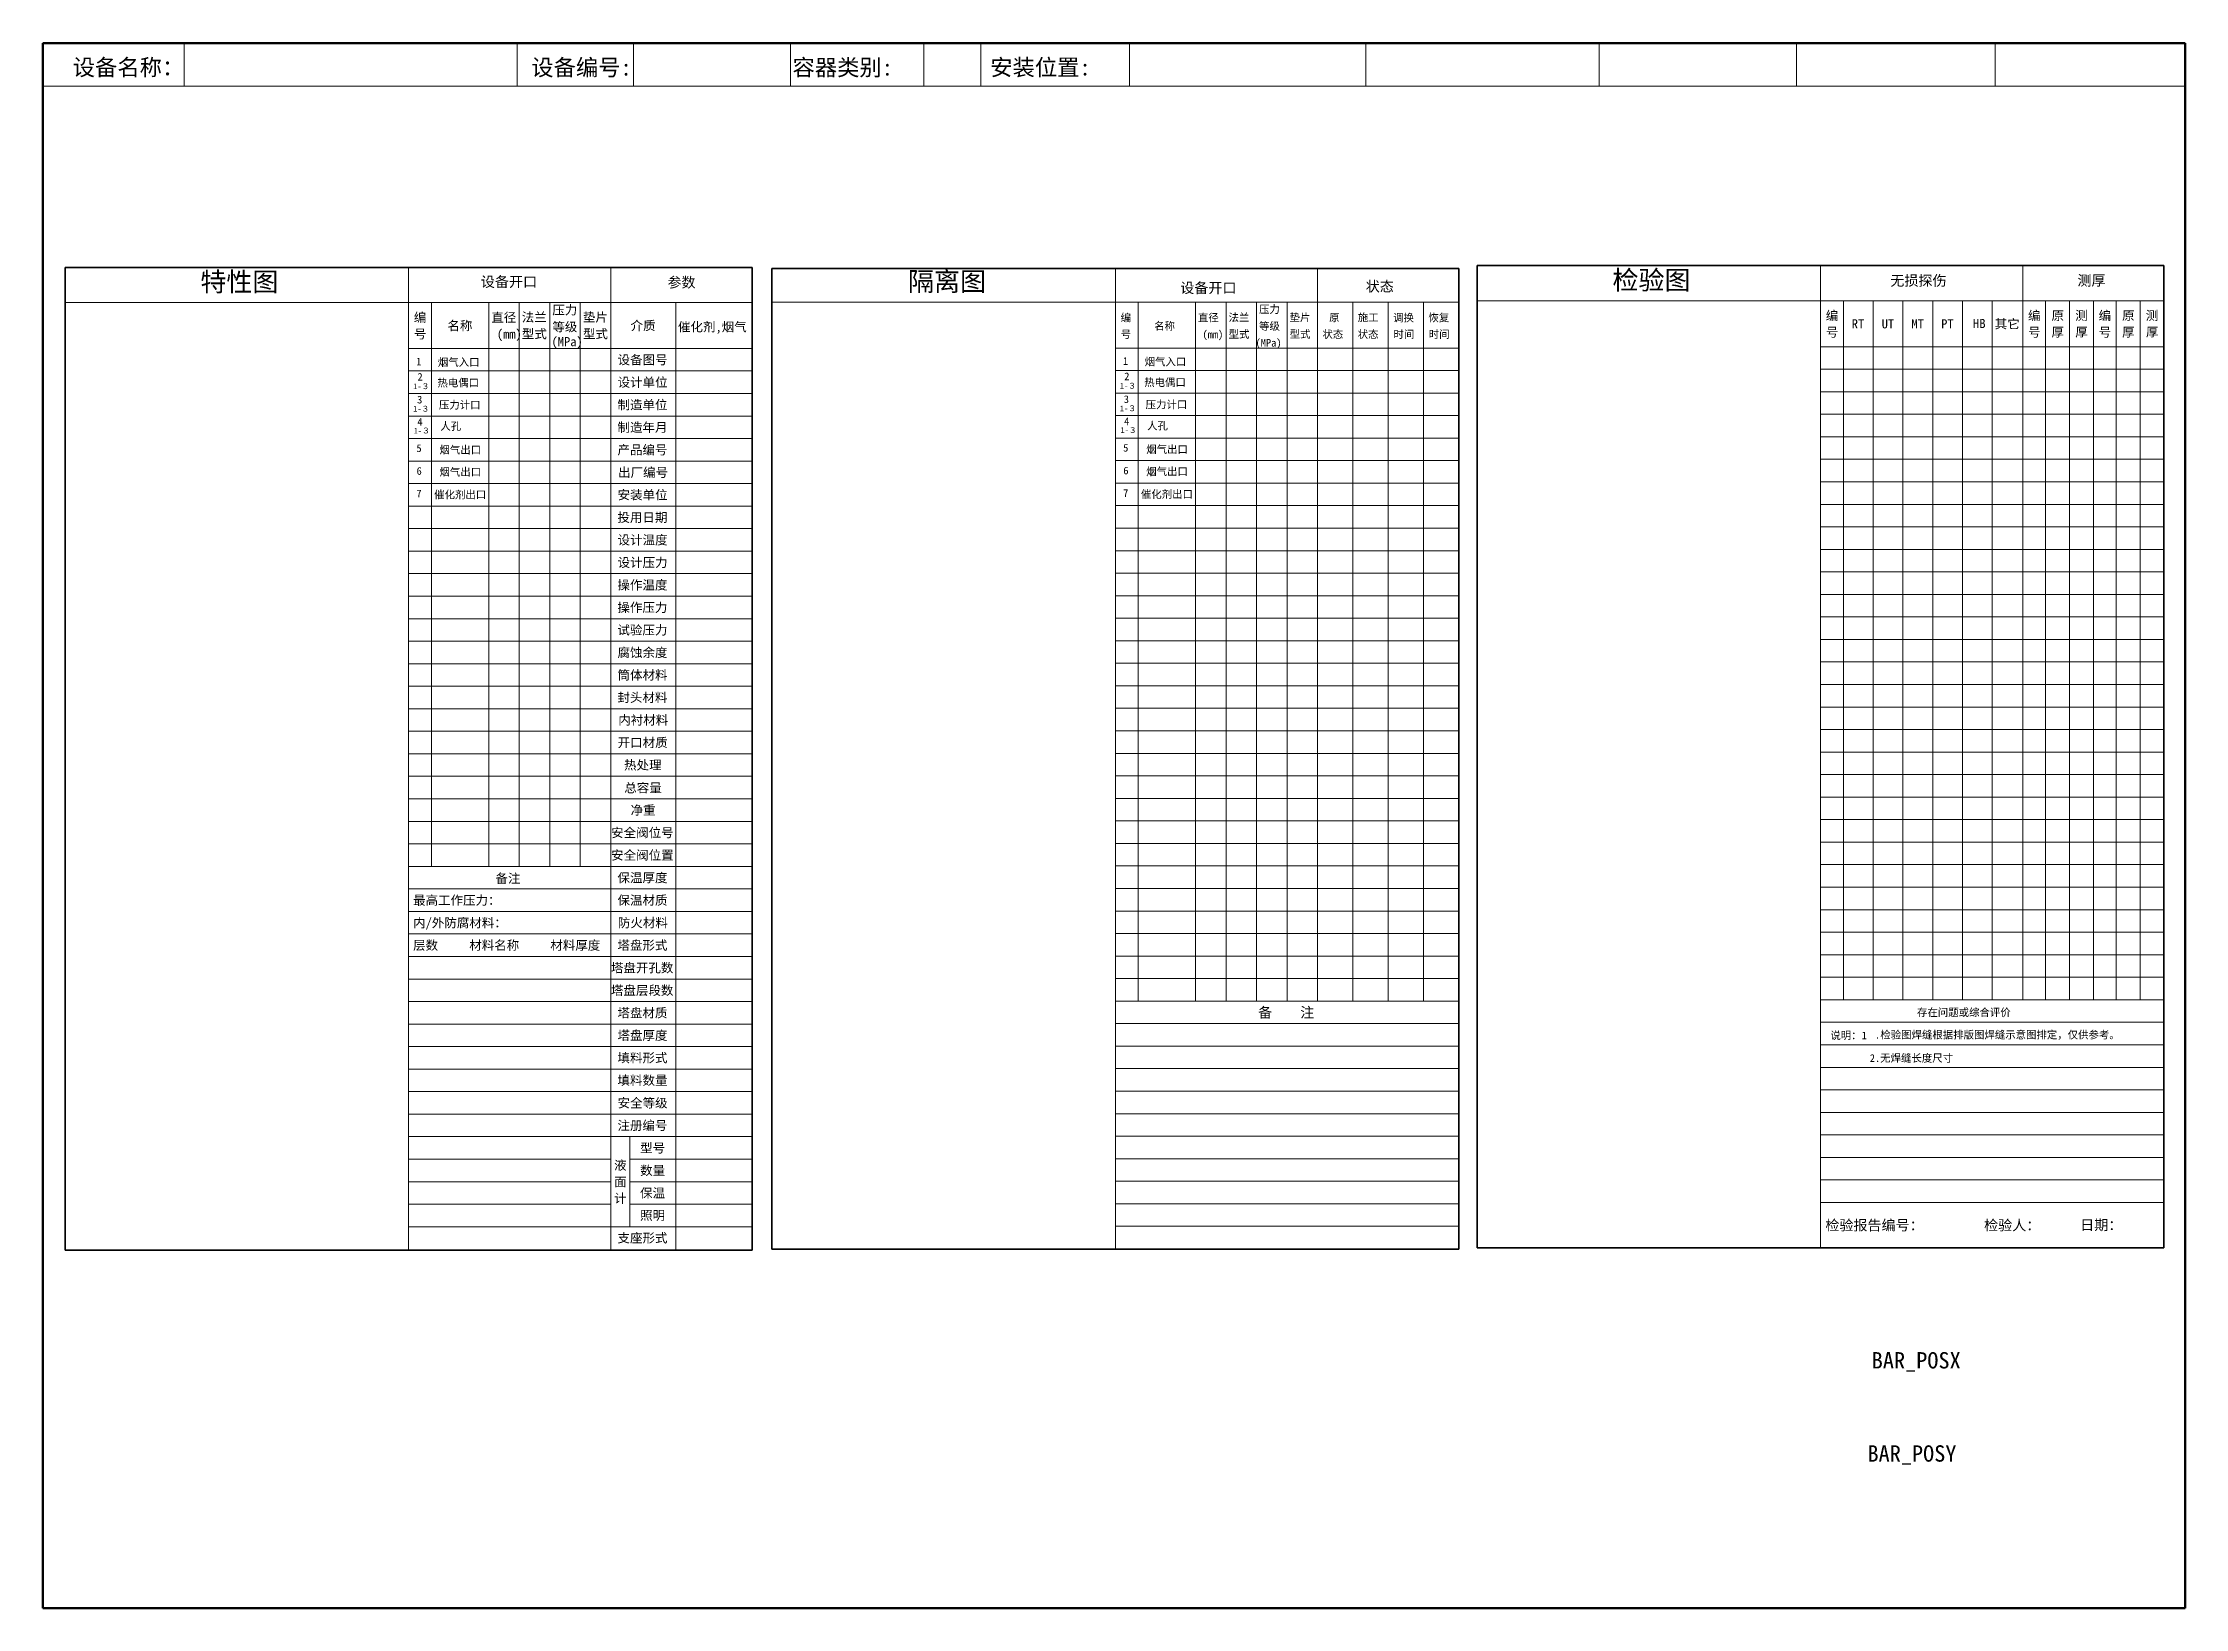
# Model space of a CAD drawing. Header units: millimetres. Extents: x 0 to 393, y 0 to 287.
import ezdxf

# ---------------------------------------------------------------- set-up
doc = ezdxf.new("R2010")
doc.units = ezdxf.units.MM
doc.layers.add('0标题栏', color=7, linetype='Continuous', true_color=0xfafafa)
for name, color, linetype, lineweight in [('文字层', 7, 'Continuous', 9), ('表格文字层', 7, 'Continuous', 15), ('表格粗实线层', 7, 'Continuous', 35), ('表格细实线层', 7, 'Continuous', 9)]:
    doc.layers.add(name, color=color, linetype=linetype, lineweight=lineweight)
doc.styles.add('宋体3', font='SimSun.ttf', dxfattribs={"height": 3})

msp = doc.modelspace()

# ---------------------------------------------------------------- linework, layer by layer
at = {"layer": '0标题栏', "lineweight": 50}
for p, q in [((0, 0), (0, 287)), ((0, 287), (393, 287)), ((393, 287), (393, 0)), ((393, 0), (0, 0))]:
    msp.add_line(p, q, dxfattribs=at)
at = {"layer": '表格粗实线层'}
for p, q in [((4.1, 245.88), (130.1, 245.88)), ((4.1, 65.66), (4.1, 245.88)), ((130.1, 245.88), (130.1, 65.66)), ((133.75, 245.68), (259.75, 245.68)), ((133.75, 65.86), (133.75, 245.68)), ((259.75, 245.68), (259.75, 65.86)), ((263.11, 246.21), (389.11, 246.21)), ((263.11, 66.1), (263.11, 246.21)), ((389.11, 246.21), (389.11, 66.1)), ((130.1, 65.66), (4.1, 65.66)), ((259.75, 65.86), (133.75, 65.86)), ((389.11, 66.1), (263.11, 66.1))]:
    msp.add_line(p, q, dxfattribs=at)
at = {"layer": '表格细实线层'}
for p, q in [((25.94, 287.06), (25.94, 279.12)), ((285.5, 286.98), (285.5, 279.09)), ((358.12, 286.97), (358.12, 279.08)), ((87.04, 286.81), (87.04, 279.11)), ((108.33, 286.79), (108.33, 279.12)), ((137.14, 286.8), (137.14, 279.1)), ((161.6, 286.79), (161.6, 279.12)), ((172.08, 286.8), (172.08, 279.1)), ((199.36, 286.79), (199.36, 279.1)), ((242.68, 286.86), (242.68, 279.06)), ((321.71, 286.87), (321.71, 279.08)), ((0.27, 279.1), (392.96, 279.1)), ((67.1, 65.82), (67.1, 245.88)), ((104.2, 65.82), (104.2, 245.88)), ((196.75, 65.9), (196.75, 245.68)), ((233.85, 111.33), (233.85, 245.68)), ((326.11, 66.14), (326.11, 246.21)), ((363.21, 111.57), (363.21, 246.21)), ((389.11, 239.74), (263.11, 239.74)), ((330.31, 111.57), (330.31, 239.74)), ((335.77, 111.57), (335.77, 239.74)), ((341.23, 111.57), (341.23, 239.74)), ((346.69, 111.57), (346.69, 239.74)), ((352.15, 111.57), (352.15, 239.74)), ((357.61, 111.57), (357.61, 239.74)), ((367.41, 111.57), (367.41, 239.74)), ((371.78, 111.57), (371.78, 239.74)), ((376.16, 111.57), (376.16, 239.74)), ((380.36, 111.57), (380.36, 239.74)), ((384.73, 111.57), (384.73, 239.74)), ((130.1, 239.42), (4.1, 239.42)), ((71.3, 136.03), (71.3, 239.42)), ((81.8, 136.03), (81.8, 239.42)), ((87.4, 136.03), (87.4, 239.42)), ((93, 136.03), (93, 239.42)), ((98.6, 136.03), (98.6, 239.42)), ((116.1, 65.82), (116.1, 239.42)), ((259.75, 239.5), (133.75, 239.5)), ((200.95, 111.33), (200.95, 239.5)), ((211.45, 111.33), (211.45, 239.5)), ((217.05, 111.33), (217.05, 239.5)), ((222.65, 111.33), (222.65, 239.5)), ((228.25, 111.33), (228.25, 239.5)), ((240.32, 111.33), (240.32, 239.5)), ((246.8, 111.33), (246.8, 239.5)), ((253.27, 111.33), (253.27, 239.5)), ((130.1, 231.02), (67.1, 231.02)), ((259.75, 231.1), (196.75, 231.1)), ((389.11, 231.34), (326.11, 231.34)), ((130.1, 226.89), (67.1, 226.89)), ((259.75, 226.97), (196.75, 226.97)), ((389.11, 227.21), (326.11, 227.21)), ((130.1, 222.76), (67.1, 222.76)), ((259.75, 222.84), (196.75, 222.84)), ((389.11, 223.08), (326.11, 223.08)), ((130.1, 218.63), (67.1, 218.63)), ((259.75, 218.71), (196.75, 218.71)), ((389.11, 218.95), (326.11, 218.95)), ((130.1, 214.5), (67.1, 214.5)), ((259.75, 214.58), (196.75, 214.58)), ((389.11, 214.82), (326.11, 214.82)), ((130.1, 210.37), (67.1, 210.37)), ((259.75, 210.45), (196.75, 210.45)), ((389.11, 210.69), (326.11, 210.69)), ((130.1, 206.24), (67.1, 206.24)), ((259.75, 206.32), (196.75, 206.32)), ((389.11, 206.56), (326.11, 206.56)), ((130.1, 202.11), (67.1, 202.11)), ((259.75, 202.19), (196.75, 202.19)), ((389.11, 202.43), (326.11, 202.43)), ((130.1, 197.98), (67.1, 197.98)), ((259.75, 198.06), (196.75, 198.06)), ((389.11, 198.3), (326.11, 198.3)), ((130.1, 193.85), (67.1, 193.85)), ((259.75, 193.93), (196.75, 193.93)), ((389.11, 194.17), (326.11, 194.17)), ((130.1, 189.72), (67.1, 189.72)), ((259.75, 189.8), (196.75, 189.8)), ((389.11, 190.04), (326.11, 190.04)), ((130.1, 185.59), (67.1, 185.59)), ((259.75, 185.67), (196.75, 185.67)), ((389.11, 185.91), (326.11, 185.91)), ((130.1, 181.46), (67.1, 181.46)), ((259.75, 181.54), (196.75, 181.54)), ((389.11, 181.78), (326.11, 181.78)), ((130.1, 177.33), (67.1, 177.33)), ((259.75, 177.41), (196.75, 177.41)), ((389.11, 177.65), (326.11, 177.65)), ((130.1, 173.2), (67.1, 173.2)), ((259.75, 173.28), (196.75, 173.28)), ((389.11, 173.52), (326.11, 173.52)), ((130.1, 169.07), (67.1, 169.07)), ((259.75, 169.15), (196.75, 169.15)), ((389.11, 169.39), (326.11, 169.39)), ((389.11, 165.26), (326.11, 165.26)), ((130.1, 164.94), (67.1, 164.94)), ((259.75, 165.02), (196.75, 165.02)), ((389.11, 161.13), (326.11, 161.13)), ((130.1, 160.81), (67.1, 160.81)), ((259.75, 160.89), (196.75, 160.89)), ((130.1, 156.68), (67.1, 156.68)), ((259.75, 156.76), (196.75, 156.76)), ((389.11, 157), (326.11, 157)), ((130.1, 152.55), (67.1, 152.55)), ((259.75, 152.63), (196.75, 152.63)), ((389.11, 152.87), (326.11, 152.87)), ((130.1, 148.42), (67.1, 148.42)), ((259.75, 148.5), (196.75, 148.5)), ((389.11, 148.74), (326.11, 148.74)), ((130.1, 144.29), (67.1, 144.29)), ((259.75, 144.37), (196.75, 144.37)), ((389.11, 144.61), (326.11, 144.61)), ((130.1, 140.16), (67.1, 140.16)), ((259.75, 140.24), (196.75, 140.24)), ((389.11, 140.48), (326.11, 140.48)), ((130.1, 136.03), (67.1, 136.03)), ((259.75, 136.11), (196.75, 136.11)), ((389.11, 136.35), (326.11, 136.35)), ((130.1, 131.9), (67.1, 131.9)), ((259.75, 131.98), (196.75, 131.98)), ((389.11, 132.22), (326.11, 132.22)), ((130.1, 127.77), (67.1, 127.77)), ((259.75, 127.85), (196.75, 127.85)), ((389.11, 128.09), (326.11, 128.09)), ((130.1, 123.64), (67.1, 123.64)), ((259.75, 123.72), (196.75, 123.72)), ((389.11, 123.96), (326.11, 123.96)), ((130.1, 119.51), (67.1, 119.51)), ((259.75, 119.59), (196.75, 119.59)), ((389.11, 119.83), (326.11, 119.83)), ((130.1, 115.38), (67.1, 115.38)), ((259.75, 115.46), (196.75, 115.46)), ((389.11, 115.7), (326.11, 115.7)), ((130.1, 111.25), (67.1, 111.25)), ((259.75, 111.33), (196.75, 111.33)), ((389.11, 111.57), (326.11, 111.57)), ((130.1, 107.12), (67.1, 107.12)), ((259.75, 107.2), (196.75, 107.2)), ((389.11, 107.44), (326.11, 107.44)), ((130.1, 102.99), (67.1, 102.99)), ((259.75, 103.07), (196.75, 103.07)), ((389.11, 103.31), (326.11, 103.31)), ((130.1, 98.86), (67.1, 98.86)), ((259.75, 98.94), (196.75, 98.94)), ((389.11, 99.18), (326.11, 99.18)), ((130.1, 94.73), (67.1, 94.73)), ((259.75, 94.81), (196.75, 94.81)), ((389.11, 95.05), (326.11, 95.05)), ((130.1, 90.6), (67.1, 90.6)), ((259.75, 90.68), (196.75, 90.68)), ((389.11, 90.92), (326.11, 90.92)), ((130.1, 86.47), (67.1, 86.47)), ((107.7, 69.95), (107.7, 86.47)), ((259.75, 86.55), (196.75, 86.55)), ((389.11, 86.79), (326.11, 86.79)), ((389.11, 82.66), (326.11, 82.66)), ((104.2, 82.34), (67.1, 82.34)), ((130.1, 82.34), (107.7, 82.34)), ((259.75, 82.42), (196.75, 82.42)), ((104.2, 78.21), (67.1, 78.21)), ((130.1, 78.21), (107.7, 78.21)), ((259.75, 78.29), (196.75, 78.29)), ((389.11, 78.53), (326.11, 78.53)), ((104.2, 74.08), (67.1, 74.08)), ((130.1, 74.08), (107.7, 74.08)), ((259.75, 74.16), (196.75, 74.16)), ((389.11, 74.4), (326.11, 74.4)), ((130.1, 69.95), (67.1, 69.95)), ((259.75, 70.03), (196.75, 70.03))]:
    msp.add_line(p, q, dxfattribs=at)

# ---------------------------------------------------------------- texts
at = {"flags": 3}
for tag, p, s in [('BAR_POSX', (335.5, 43.95), '393'), ('BAR_POSY', (334.72, 26.86), '0')]:
    msp.add_attdef(tag, p, s, height=3, dxfattribs=at)
at = {"layer": '文字层', "style": '宋体3'}
for s, p in [('设备名称：', (5.48, 281.08)), ('设备编号:', (89.6, 281.06)), ('容器类别:', (137.53, 281.06)), ('安装位置:', (173.8, 281.08))]:
    msp.add_text(s, height=3, dxfattribs=at).set_placement(p)
at = {"layer": '表格文字层', "style": '宋体3'}
for s, height, p in [('特性图', 3.5, (28.9, 241.49)), ('设备开口', 1.89, (80.35, 242.31)), ('参数', 1.89, (114.58, 242.2)), ('隔离图', 3.5, (158.72, 241.57)), ('检验图', 3.5, (287.94, 241.81)), ('无损探伤', 1.89, (338.92, 242.52)), ('测厚', 1.89, (373.24, 242.55)), ('设备开口', 1.89, (208.65, 241.18)), ('状态', 1.89, (242.68, 241.46)), ('编', 1.68, (68.06, 235.88)), ('名称', 1.68, (74.22, 234.36)), ('直径', 1.68, (82.26, 235.87)), ('法兰', 1.68, (87.86, 235.92)), ('压力', 1.68, (93.46, 237.24)), ('等级', 1.68, (93.47, 234.15)), ('垫片', 1.68, (99.07, 235.93)), ('介质', 1.68, (107.82, 234.37)), ('催化剂,烟气', 1.68, (116.52, 234.14)), ('编', 1.4, (197.71, 235.96)), ('名称', 1.4, (203.87, 234.44)), ('直径', 1.4, (211.9, 235.95)), ('法兰', 1.4, (217.51, 236)), ('压力', 1.4, (223.11, 237.5)), ('等级', 1.4, (223.11, 234.41)), ('垫片', 1.4, (228.71, 236.01)), ('原', 1.4, (235.97, 235.99)), ('施工', 1.4, (241.22, 235.99)), ('调换', 1.4, (247.7, 235.96)), ('恢复', 1.4, (254.17, 235.97)), ('编', 1.68, (327.07, 236.2)), ('RT', 1.68, (331.84, 234.7)), ('UT', 1.68, (337.33, 234.7)), ('MT', 1.68, (342.79, 234.7)), ('PT', 1.68, (348.24, 234.7)), ('H', 1.68, (354.06, 234.76)), ('B', 1.68, (355.25, 234.76)), ('其它', 1.68, (358.06, 234.69)), ('编', 1.68, (364.17, 236.2)), ('原', 1.68, (368.48, 236.21)), ('测', 1.68, (372.83, 236.23)), ('编', 1.68, (377.12, 236.2)), ('原', 1.68, (381.43, 236.21)), ('测', 1.68, (385.78, 236.23)), ('号', 1.68, (68.08, 232.84)), (' (mm)', 1.68, (82.14, 232.82)), ('型式', 1.68, (87.88, 232.85)), ('(MPa)', 1.68, (93.32, 231.43)), ('型式', 1.68, (99.08, 232.86)), ('号', 1.4, (197.73, 232.92)), (' (mm)', 1.4, (211.78, 232.9)), ('型式', 1.4, (217.53, 232.93)), ('(MPa)', 1.4, (222.47, 231.36)), ('型式', 1.4, (228.73, 232.94)), ('状态', 1.4, (234.74, 232.92)), ('状态', 1.4, (241.21, 232.92)), ('时间', 1.4, (247.77, 232.91)), ('时间', 1.4, (254.24, 232.92)), ('号', 1.68, (327.09, 233.16)), ('号', 1.68, (364.19, 233.16)), ('厚', 1.68, (368.48, 233.18)), ('厚', 1.68, (372.85, 233.2)), ('号', 1.68, (377.14, 233.16)), ('厚', 1.68, (381.43, 233.18)), ('厚', 1.68, (385.8, 233.2)), ('烟气入口', 1.4, (72.47, 227.8)), ('设备图号', 1.68, (105.44, 228.1)), ('烟气入口', 1.4, (202.12, 227.88)), ('热电偶口', 1.4, (72.39, 224.02)), ('设计单位', 1.68, (105.44, 223.98)), ('热电偶口', 1.4, (202.04, 224.1)), ('压力计口', 1.4, (72.66, 219.96)), ('制造单位', 1.68, (105.42, 219.85)), ('压力计口', 1.4, (202.3, 220.04)), ('人孔', 1.4, (72.92, 216.06)), ('制造年月', 1.68, (105.42, 215.72)), ('人孔', 1.4, (202.57, 216.14)), ('烟气出口', 1.4, (72.76, 211.72)), ('产品编号', 1.68, (105.42, 211.58)), ('烟气出口', 1.4, (202.41, 211.8)), ('烟气出口', 1.4, (72.76, 207.67)), ('出厂编号', 1.68, (105.52, 207.45)), ('烟气出口', 1.4, (202.41, 207.75)), ('催化剂出口', 1.4, (71.79, 203.51)), ('安装单位', 1.68, (105.44, 203.33)), ('催化剂出口', 1.4, (201.43, 203.59)), ('投用日期', 1.68, (105.41, 199.2)), ('设计温度', 1.68, (105.44, 195.06)), ('设计压力', 1.68, (105.44, 190.93)), ('操作温度', 1.68, (105.41, 186.8)), ('操作压力', 1.68, (105.41, 182.68)), ('试验压力', 1.68, (105.41, 178.54)), ('腐蚀余度', 1.68, (105.42, 174.41)), ('筒体材料', 1.68, (105.43, 170.29)), ('封头材料', 1.68, (105.41, 166.18)), ('内衬材料', 1.68, (105.56, 162.03)), ('开口材质', 1.68, (105.45, 157.9)), ('热处理', 1.68, (106.62, 153.79)), ('总容量', 1.68, (106.66, 149.59)), ('净重', 1.68, (107.82, 145.51)), ('安全阀位号', 1.68, (104.25, 141.38)), ('安全阀位置', 1.68, (104.25, 137.25)), ('备注', 1.68, (83.03, 133)), ('保温厚度', 1.68, (105.42, 133.11)), ('最高工作压力：', 1.68, (67.92, 128.98)), ('保温材质', 1.68, (105.42, 128.99)), ('内/外防腐材料：', 1.68, (67.92, 124.85)), ('防火材料', 1.68, (105.49, 124.86)), ('层数     材料名称     材料厚度', 1.68, (67.92, 120.73)), ('塔盘形式', 1.68, (105.41, 120.73)), ('塔盘开孔数', 1.68, (104.22, 116.59)), ('塔盘层段数', 1.68, (104.22, 112.46)), ('塔盘材质', 1.68, (105.41, 108.33)), ('备    注', 1.89, (222.94, 108.3)), ('存在问题或综合评价', 1.4, (343.81, 108.55)), ('塔盘厚度', 1.68, (105.41, 104.2)), ('说明：1', 1.4, (327.92, 104.33)), ('.', 1.4, (336.08, 104.45)), ('检验图焊缝根据排版图焊缝示意图排定，仅供参考。', 1.4, (337.08, 104.45)), ('填料形式', 1.68, (105.42, 100.09)), ('2.无焊缝长度尺寸', 1.4, (335.15, 100.18)), ('填料数量', 1.68, (105.42, 95.96)), ('安全等级', 1.68, (105.44, 91.81)), ('注册编号', 1.68, (105.41, 87.68)), ('型号', 1.68, (109.58, 83.55)), ('液', 1.68, (104.81, 80.39)), ('面', 1.68, (104.81, 77.35)), ('数量', 1.68, (109.57, 79.42)), ('计', 1.68, (104.8, 74.32)), ('保温', 1.68, (109.56, 75.29)), ('照明', 1.68, (109.56, 71.21)), ('检验报告编号：', 1.89, (326.99, 69.28)), ('检验人：', 1.89, (356.12, 69.28)), ('日期：', 1.89, (373.75, 69.33)), ('支座形式', 1.68, (105.42, 67.05))]:
    msp.add_text(s, height=height, dxfattribs=at).set_placement(p)
at = {"layer": '表格文字层'}
for s, height, p in [('1', 1.4, (68.49, 227.93)), ('1', 1.4, (198.13, 228.01)), ('1-３', 1.05, (67.95, 223.56)), ('2', 1.4, (68.73, 225.12)), ('1-３', 1.05, (197.59, 223.64)), ('2', 1.4, (198.38, 225.2)), ('1-３', 1.05, (67.95, 219.43)), ('3', 1.4, (68.66, 220.93)), ('1-３', 1.05, (197.59, 219.51)), ('3', 1.4, (198.3, 221.01)), ('1-３', 1.05, (68.05, 215.43)), ('4', 1.4, (68.71, 216.87)), ('1-３', 1.05, (197.7, 215.51)), ('4', 1.4, (198.35, 216.95)), ('5', 1.4, (68.54, 212.02)), ('5', 1.4, (198.18, 212.1)), ('6', 1.4, (68.56, 207.85)), ('6', 1.4, (198.21, 207.93)), ('7', 1.4, (68.53, 203.72)), ('7', 1.4, (198.18, 203.8))]:
    msp.add_text(s, height=height, dxfattribs=at).set_placement(p)

doc.saveas('drawing.dxf')
